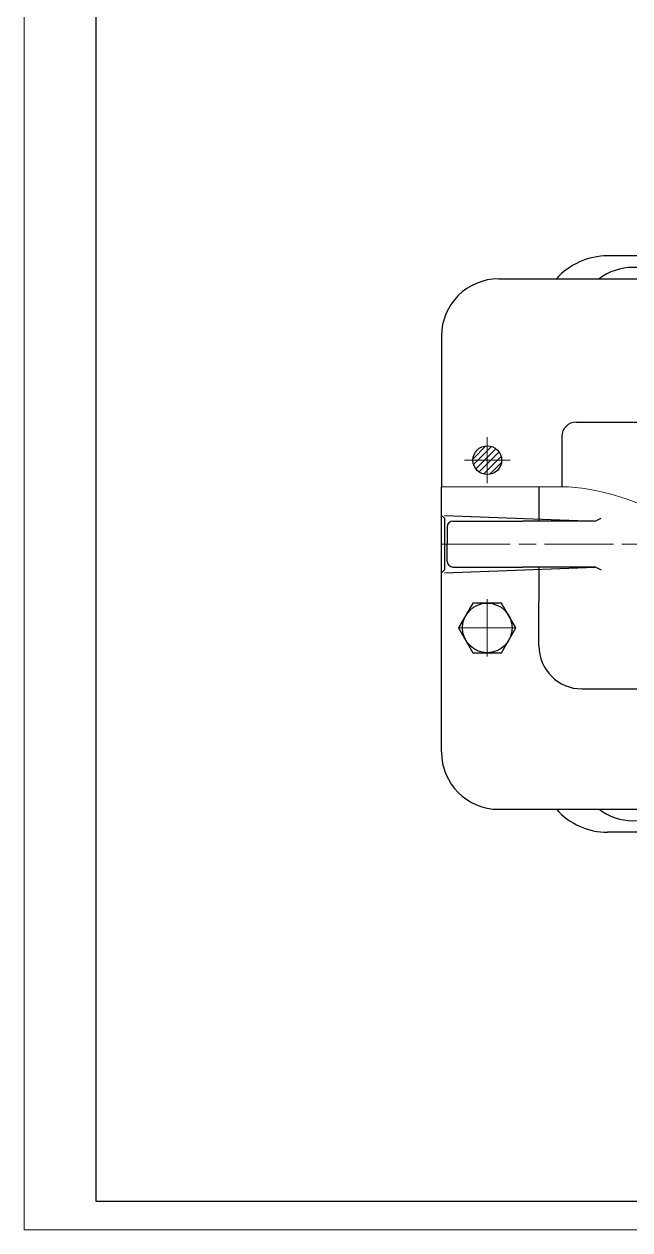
# Model space of a CAD drawing. Header units: millimetres. Extents: x 0 to 1189, y 0 to 841.
# Drawn here: x 0 to 211.4, y 0 to 420.5 of the extents above; entities that cross this region are included whole.
import ezdxf

# ---------------------------------------------------------------- set-up
doc = ezdxf.new("R2010")
doc.units = ezdxf.units.MM
doc.linetypes.add('ACAD_ISO08W100', pattern=[36, 24, -3, 6, -3])
for name, color, linetype, lineweight in [('中心线', 1, 'ACAD_ISO08W100', 15), ('剖面线', 5, 'Continuous', 15), ('粗实线', 7, 'Continuous', 30), ('细实线', 7, 'Continuous', 15)]:
    doc.layers.add(name, color=color, linetype=linetype, lineweight=lineweight)

msp = doc.modelspace()

# ---------------------------------------------------------------- hatches: boundary and pattern name
at = {"layer": '剖面线'}
h = msp.add_hatch(dxfattribs=at)
h.set_pattern_fill('ANSI31', color=256, scale=0.5, style=0)
edge = h.paths.add_edge_path(flags=16)
edge.add_arc((161.67, 268.42), 5, 0, 360)

# ---------------------------------------------------------------- linework, layer by layer
at = {"layer": '中心线'}
for p, q in [((161.67, 260.42), (161.67, 276.42)), ((153.67, 268.42), (169.67, 268.42)), ((145.67, 239.17), (581.12, 239.17)), ((161.67, 219.92), (161.67, 199.92)), ((151.67, 209.92), (171.67, 209.92))]:
    msp.add_line(p, q, dxfattribs=at)
at = {"layer": '粗实线'}
for p, q in [((25, 831), (25, 10)), ((233.12, 339.67), (203.67, 339.67)), ((165.67, 331.67), (223.12, 331.67)), ((145.67, 311.67), (145.67, 259.17)), ((192.67, 281.67), (253.12, 281.67)), ((187.67, 276.67), (187.67, 259.17)), ((145.67, 166.67), (145.67, 259.17)), ((179.67, 259.17), (179.67, 247.17)), ((145.67, 249.17), (146.67, 248.17)), ((146.67, 249.17), (199.39, 247.17)), ((146.67, 248.17), (146.67, 230.17)), ((199.82, 247.38), (201.39, 248.17)), ((147.67, 245.17), (147.67, 239.17)), ((149.67, 247.17), (174.03, 247.17)), ((198.92, 247.17), (174.03, 247.17)), ((147.67, 233.17), (147.67, 239.17)), ((146.67, 230.17), (145.67, 229.17)), ((146.67, 229.17), (199.39, 231.17)), ((149.67, 231.17), (174.03, 231.17)), ((198.92, 231.17), (174.03, 231.17)), ((179.67, 231.17), (179.67, 219.17)), ((199.82, 230.96), (201.39, 230.17)), ((179.67, 203.67), (179.67, 219.17)), ((156.66, 218.59), (151.65, 209.92)), ((166.67, 218.59), (156.66, 218.59)), ((171.68, 209.92), (166.67, 218.59)), ((151.65, 209.92), (156.66, 201.24)), ((166.67, 201.24), (171.68, 209.92)), ((156.66, 201.24), (166.67, 201.24)), ((194.67, 188.67), (273.62, 188.67)), ((165.67, 146.67), (223.12, 146.67)), ((233.12, 138.67), (203.67, 138.67)), ((25, 10), (1179, 10))]:
    msp.add_line(p, q, dxfattribs=at)
for centre, radius in [((161.67, 268.42), 5), ((161.67, 209.92), 8.67)]:
    msp.add_circle(centre, radius, dxfattribs=at)
for centre, radius, start, end in [((203.67, 315.67), 24, 90, 138.1897), ((212.67, 315.67), 20, 54.4694, 126.8699), ((165.67, 311.67), 20, 90, 180), ((192.67, 276.67), 5, 90, 180), ((149.67, 245.17), 2, 90, 180), ((198.92, 249.17), 2, 270, 296.5651), ((149.67, 233.17), 2, 180, 270), ((198.92, 229.17), 2, 63.4349, 90), ((194.67, 203.67), 15, 180, 270), ((165.67, 166.67), 20, 180, 270), ((203.67, 162.67), 24, 221.8103, 270), ((212.67, 162.67), 20, 233.1301, 305.5306)]:
    msp.add_arc(centre, radius, start, end, dxfattribs=at)
at = {"layer": '细实线'}
for p, q in [((0, 841), (0, 0)), ((0, 0), (1189, 0))]:
    msp.add_line(p, q, dxfattribs=at)
msp.add_open_spline([(145.67, 259.17), (156.33, 259.16), (167.67, 259.16), (180, 259.17), (183.33, 259.16), (211.45, 259.63), (235.01, 243.4), (257.12, 228.17)], degree=3, knots=[0, 0, 0, 0, 32, 34, 37, 42, 118.057512, 118.057512, 118.057512, 118.057512], dxfattribs=at)

doc.saveas('drawing.dxf')
